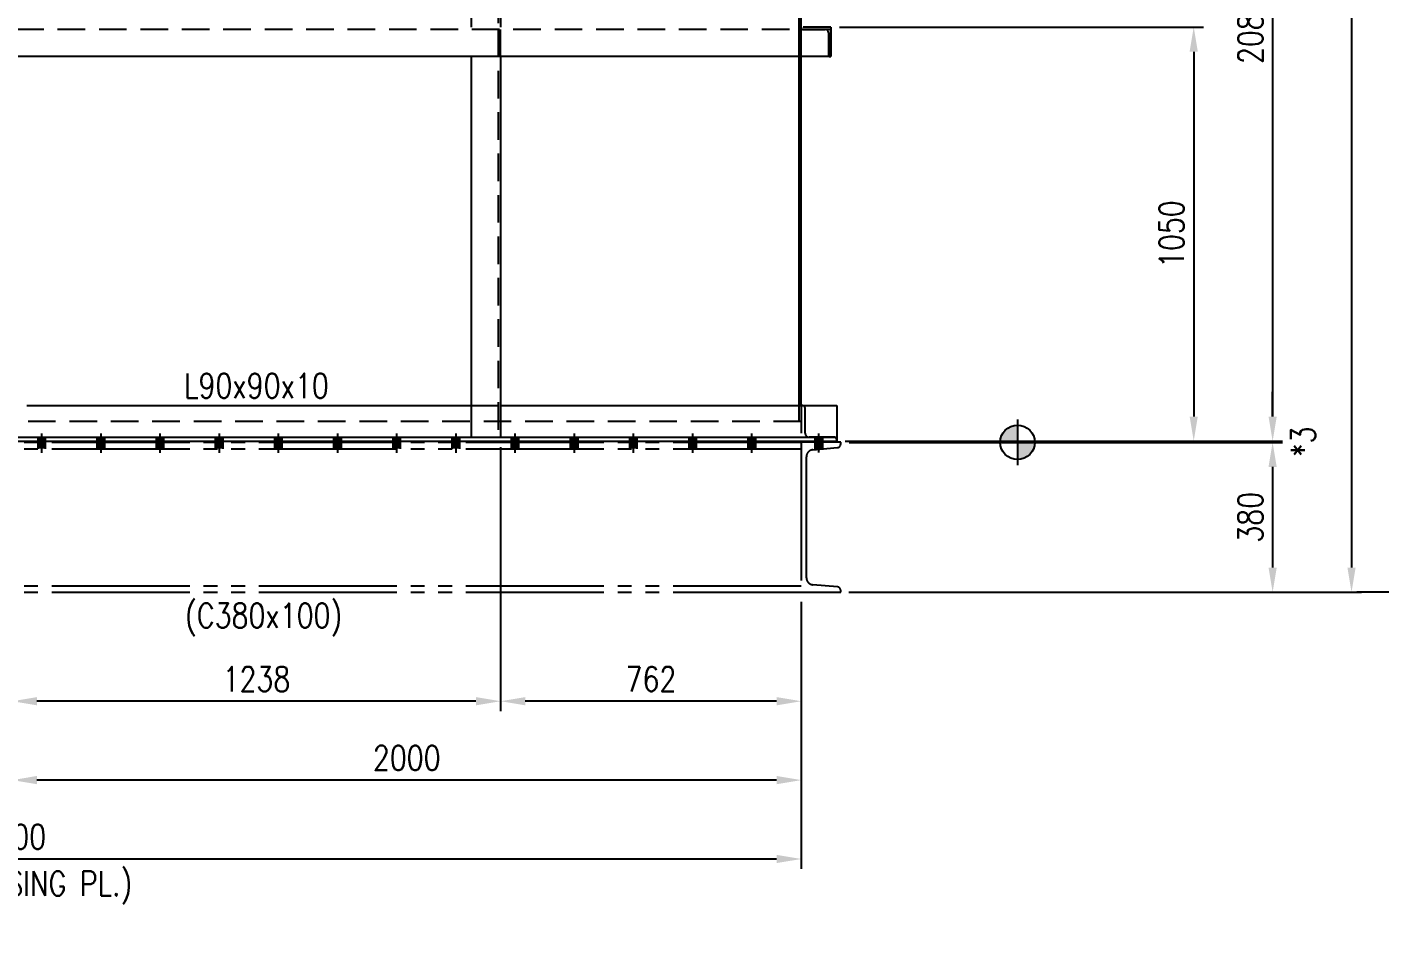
# Model space of a CAD drawing. Header units: millimetres. Extents: x 0 to 134087, y -49114 to 20834.
# Drawn here: x 33742 to 37172, y -42336 to -40009 of the extents above; entities that cross this region are included whole.
import ezdxf

# ---------------------------------------------------------------- set-up
doc = ezdxf.new("R2010")
doc.units = ezdxf.units.MM
doc.header["$LTSCALE"] = 35
for name, pattern in [('JNK-CENTER', [34, 30, -1.5, 1, -1.5]), ('JNK-HIDDEN', [3, 2, -1]), ('JNK-PHANTOM', [15, 10, -1, 1, -1, 1, -1])]:
    doc.linetypes.add(name, pattern=pattern)
for name, color, linetype in [('CEN-R', 1, 'JNK-CENTER'), ('CON-G', 3, 'Continuous'), ('CON-Y', 2, 'Continuous'), ('Dim-W', 7, 'Continuous'), ('HID-Y', 2, 'JNK-HIDDEN'), ('PHA-M', 6, 'JNK-PHANTOM'), ('STL-OBJT', 7, 'Continuous')]:
    doc.layers.add(name, color=color, linetype=linetype)
doc.styles.add('SIMPLEX', font='simplex.shx', dxfattribs={"width": 0.8})
doc.dimstyles.new('DIM25', dxfattribs={"dimscale": 25, "dimtxt": 2.5, "dimasz": 2.5, "dimexe": 1, "dimexo": 1, "dimgap": 1, "dimtad": 1, "dimdec": 1, "dimdsep": 46, "dimtxsty": 'SIMPLEX', "dimcen": 0, "dimclrt": 2, "dimazin": 2, "dimtfac": 1, "dimtdec": 1, "dimtix": 1, "dimtmove": 2, "dimatfit": 0, "dimfxl": 0.18, "dimtolj": 1, "dimtzin": 0, "dimarcsym": 0})

# ---------------------------------------------------------------- blocks, each defined once
blk = doc.blocks.new('*D2397')
at = {"layer": 'DEFPOINTS', "color": 0, "transparency": 16777216}
for p in [(31704.7, -41441.4), (35704.7, -41441.3), (35704.7, -42118.2)]:
    blk.add_point(p, dxfattribs=at)
at = {"layer": 'Dim-W', "color": 0, "lineweight": -2, "transparency": 16777216}
for p, q in [((31704.7, -41466.4), (31704.7, -42143.2)), ((35704.7, -41466.3), (35704.7, -42143.2)), ((31767.2, -42118.2), (35642.2, -42118.2))]:
    blk.add_line(p, q, dxfattribs=at)
at = {"layer": 'Dim-W', "color": 0, "transparency": 16777216}
for points in [[(31767.2, -42107.7), (31767.2, -42128.6), (31704.7, -42118.2)], [(35642.2, -42107.7), (35642.2, -42128.6), (35704.7, -42118.2)]]:
    blk.add_solid(points, dxfattribs=at)
at = {"layer": 'Dim-W', "color": 2, "transparency": 16777216, "char_height": 62.5, "attachment_point": 5, "style": 'SIMPLEX'}
for s, insert in [('\\A1;4000', (33704.7, -42061.9)), ('\\A1;(O/O CASING PL.)', (33704.7, -42190.8))]:
    blk.add_mtext(s, dxfattribs=dict(at, insert=insert))
blk = doc.blocks.new('*D2290')
at = {"layer": 'DEFPOINTS', "color": 0, "transparency": 16777216}
for p in [(34942.7, -41048.7), (35704.7, -41441.7), (34942.7, -41718.2)]:
    blk.add_point(p, dxfattribs=at)
at = {"layer": 'Dim-W', "color": 0, "lineweight": -2, "transparency": 16777216}
for p, q in [((34942.7, -41073.7), (34942.7, -41743.2)), ((35704.7, -41466.7), (35704.7, -41743.2)), ((35642.2, -41718.2), (35005.2, -41718.2))]:
    blk.add_line(p, q, dxfattribs=at)
at = {"layer": 'Dim-W', "color": 0, "transparency": 16777216}
for points in [[(35005.2, -41707.7), (35005.2, -41728.6), (34942.7, -41718.2)], [(35642.2, -41707.7), (35642.2, -41728.6), (35704.7, -41718.2)]]:
    blk.add_solid(points, dxfattribs=at)
at = {"layer": 'Dim-W', "color": 2, "transparency": 16777216, "insert": (35323.7, -41661.9), "char_height": 62.5, "attachment_point": 5, "style": 'SIMPLEX'}
blk.add_mtext('\\A1;762', dxfattribs=at)
blk = doc.blocks.new('*D2291')
at = {"layer": 'DEFPOINTS', "color": 0, "transparency": 16777216}
for p in [(34942.7, -41048.7), (33704.7, -41541.7), (33704.7, -41718.2)]:
    blk.add_point(p, dxfattribs=at)
at = {"layer": 'Dim-W', "color": 0, "lineweight": -2, "transparency": 16777216}
for p, q in [((34942.7, -41073.7), (34942.7, -41743.2)), ((33704.7, -41566.7), (33704.7, -41743.2)), ((34880.2, -41718.2), (33767.2, -41718.2))]:
    blk.add_line(p, q, dxfattribs=at)
at = {"layer": 'Dim-W', "color": 0, "transparency": 16777216}
for points in [[(33767.2, -41707.7), (33767.2, -41728.6), (33704.7, -41718.2)], [(34880.2, -41707.7), (34880.2, -41728.6), (34942.7, -41718.2)]]:
    blk.add_solid(points, dxfattribs=at)
at = {"layer": 'Dim-W', "color": 2, "transparency": 16777216, "insert": (34323.7, -41661.9), "char_height": 62.5, "attachment_point": 5, "style": 'SIMPLEX'}
blk.add_mtext('\\A1;1238', dxfattribs=at)
blk = doc.blocks.new('*D2293')
at = {"layer": 'DEFPOINTS', "color": 0, "transparency": 16777216}
for p in [(35704.7, -41441.7), (33704.7, -41541.7), (33704.7, -41918.2)]:
    blk.add_point(p, dxfattribs=at)
at = {"layer": 'Dim-W', "color": 0, "lineweight": -2, "transparency": 16777216}
for p, q in [((35704.7, -41466.7), (35704.7, -41943.2)), ((33704.7, -41566.7), (33704.7, -41943.2)), ((35642.2, -41918.2), (33767.2, -41918.2))]:
    blk.add_line(p, q, dxfattribs=at)
at = {"layer": 'Dim-W', "color": 0, "transparency": 16777216}
for points in [[(33767.2, -41907.7), (33767.2, -41928.6), (33704.7, -41918.2)], [(35642.2, -41907.7), (35642.2, -41928.6), (35704.7, -41918.2)]]:
    blk.add_solid(points, dxfattribs=at)
at = {"layer": 'Dim-W', "color": 2, "transparency": 16777216, "insert": (34704.7, -41861.9), "char_height": 62.5, "attachment_point": 5, "style": 'SIMPLEX'}
blk.add_mtext('\\A1;2000', dxfattribs=at)
blk = doc.blocks.new('*D2268')
at = {"layer": 'DEFPOINTS', "color": 0, "transparency": 16777216}
for p in [(35777.5, -38974.7), (35791.3, -41058.7), (36899.6, -41058.7)]:
    blk.add_point(p, dxfattribs=at)
at = {"layer": 'Dim-W', "color": 0, "lineweight": -2, "transparency": 16777216}
for p, q in [((35802.5, -38974.7), (36924.6, -38974.7)), ((36899.6, -39037.2), (36899.6, -40996.2)), ((35816.3, -41058.7), (36924.6, -41058.7))]:
    blk.add_line(p, q, dxfattribs=at)
at = {"layer": 'Dim-W', "color": 0, "transparency": 16777216}
for points in [[(36889.2, -39037.2), (36910, -39037.2), (36899.6, -38974.7)], [(36889.2, -40996.2), (36910, -40996.2), (36899.6, -41058.7)]]:
    blk.add_solid(points, dxfattribs=at)
at = {"layer": 'Dim-W', "color": 2, "transparency": 16777216, "insert": (36843.3, -40016.7), "char_height": 62.5, "attachment_point": 5, "rotation": 90, "style": 'SIMPLEX', "bg_fill": 3, "box_fill_scale": 1.1, "bg_fill_color": 256, "bg_fill_true_color": 13158600, "bg_fill_transparency": 0}
blk.add_mtext('\\A1;2084', dxfattribs=at)
blk = doc.blocks.new('*D2269')
at = {"layer": 'DEFPOINTS', "color": 0, "transparency": 16777216}
for p in [(35801.3, -41061.7), (35800, -41441.7), (36899.6, -41441.7)]:
    blk.add_point(p, dxfattribs=at)
at = {"layer": 'Dim-W', "color": 0, "lineweight": -2, "transparency": 16777216}
for p, q in [((35826.3, -41061.7), (36924.6, -41061.7)), ((36899.6, -41124.2), (36899.6, -41379.2)), ((35825, -41441.7), (36924.6, -41441.7))]:
    blk.add_line(p, q, dxfattribs=at)
at = {"layer": 'Dim-W', "color": 0, "transparency": 16777216}
for points in [[(36889.2, -41124.2), (36910, -41124.2), (36899.6, -41061.7)], [(36889.2, -41379.2), (36910, -41379.2), (36899.6, -41441.7)]]:
    blk.add_solid(points, dxfattribs=at)
at = {"layer": 'Dim-W', "color": 2, "transparency": 16777216, "insert": (36843.3, -41251.7), "char_height": 62.5, "attachment_point": 5, "rotation": 90, "style": 'SIMPLEX', "bg_fill": 3, "box_fill_scale": 1.1, "bg_fill_color": 256, "bg_fill_true_color": 13158600, "bg_fill_transparency": 0}
blk.add_mtext('\\A1;380', dxfattribs=at)
blk = doc.blocks.new('FS-MARK')
h = blk.add_hatch(color=256)
edge = h.paths.add_edge_path()
edge.add_arc((0, 0), 1.75, 90, 180)
edge.add_line((-1.75, 0), (0, 0))
edge.add_line((0, 0), (0, 1.75))
h = blk.add_hatch(color=256)
edge = h.paths.add_edge_path()
edge.add_line((0, 0), (0, -1.75))
edge.add_arc((0, 0), 1.75, 270, 360)
edge.add_line((1.75, 0), (0, 0))
for p, q in [((0, 2.33), (0, -2.33)), ((2.33, 0), (-2.33, 0))]:
    blk.add_line(p, q)
blk.add_circle((0, 0), 1.75)
at = {"layer": 'CON-Y', "style": 'SIMPLEX', "width": 0.8}
blk.add_attdef('F.S.', (3.19, 1), '', height=2.5, dxfattribs=at)
blk = doc.blocks.new('*D2272')
at = {"layer": 'DEFPOINTS', "color": 0, "transparency": 16777216}
for p in [(36899.6, -41058.7), (36899.6, -41061.7), (36899.6, -41061.7)]:
    blk.add_point(p, dxfattribs=at)
at = {"layer": 'Dim-W', "color": 0, "lineweight": -2, "transparency": 16777216}
for p, q in [((36899.6, -40996.2), (36899.6, -40933.7)), ((36899.6, -41058.7), (36899.6, -41061.7)), ((36899.6, -41124.2), (36899.6, -41186.7))]:
    blk.add_line(p, q, dxfattribs=at)
at = {"layer": 'Dim-W', "color": 0, "transparency": 16777216}
for points in [[(36889.2, -40996.2), (36910, -40996.2), (36899.6, -41058.7)], [(36889.2, -41124.2), (36910, -41124.2), (36899.6, -41061.7)]]:
    blk.add_solid(points, dxfattribs=at)
at = {"layer": 'Dim-W', "color": 2, "transparency": 16777216, "insert": (36976.8, -41060.2), "char_height": 62.5, "attachment_point": 5, "rotation": 90, "style": 'SIMPLEX', "bg_fill": 3, "box_fill_scale": 1.1, "bg_fill_color": 256, "bg_fill_true_color": 13158600, "bg_fill_transparency": 0}
blk.add_mtext('\\A1;*3', dxfattribs=at)
blk = doc.blocks.new('*D2275')
at = {"layer": 'DEFPOINTS', "color": 0, "transparency": 16777216}
for p in [(35777, -40008.7), (35791.3, -41058.7), (36699.6, -41058.7)]:
    blk.add_point(p, dxfattribs=at)
at = {"layer": 'Dim-W', "color": 0, "lineweight": -2, "transparency": 16777216}
for p, q in [((35802, -40008.7), (36724.6, -40008.7)), ((36699.6, -40071.2), (36699.6, -40996.2)), ((35816.3, -41058.7), (36724.6, -41058.7))]:
    blk.add_line(p, q, dxfattribs=at)
at = {"layer": 'Dim-W', "color": 0, "transparency": 16777216}
for points in [[(36689.2, -40071.2), (36710, -40071.2), (36699.6, -40008.7)], [(36689.2, -40996.2), (36710, -40996.2), (36699.6, -41058.7)]]:
    blk.add_solid(points, dxfattribs=at)
at = {"layer": 'Dim-W', "color": 2, "transparency": 16777216, "insert": (36643.3, -40533.7), "char_height": 62.5, "attachment_point": 5, "rotation": 90, "style": 'SIMPLEX', "bg_fill": 3, "box_fill_scale": 1.1, "bg_fill_color": 256, "bg_fill_true_color": 13158600, "bg_fill_transparency": 0}
blk.add_mtext('\\A1;1050', dxfattribs=at)
blk = doc.blocks.new('*D2279')
at = {"layer": 'DEFPOINTS', "color": 0, "transparency": 16777216}
for p in [(34507.7, -35641.7), (35804.7, -41441.7), (37099.6, -41441.7)]:
    blk.add_point(p, dxfattribs=at)
at = {"layer": 'Dim-W', "color": 0, "lineweight": -2, "transparency": 16777216}
for p, q in [((34532.7, -35641.7), (37124.6, -35641.7)), ((37099.6, -35704.2), (37099.6, -41379.2)), ((35829.7, -41441.7), (37124.6, -41441.7))]:
    blk.add_line(p, q, dxfattribs=at)
at = {"layer": 'Dim-W', "color": 0, "transparency": 16777216}
for points in [[(37089.2, -35704.2), (37110, -35704.2), (37099.6, -35641.7)], [(37089.2, -41379.2), (37110, -41379.2), (37099.6, -41441.7)]]:
    blk.add_solid(points, dxfattribs=at)
at = {"layer": 'Dim-W', "color": 2, "transparency": 16777216, "insert": (37043.3, -38541.7), "char_height": 62.5, "attachment_point": 5, "rotation": 90, "style": 'SIMPLEX', "bg_fill": 3, "box_fill_scale": 1.1, "bg_fill_color": 256, "bg_fill_true_color": 13158600, "bg_fill_transparency": 0}
blk.add_mtext('\\A1;5800', dxfattribs=at)

msp = doc.modelspace()

# ---------------------------------------------------------------- hatches: boundary and pattern name
at = {"layer": 'Dim-W'}
h = msp.add_hatch(color=256, dxfattribs=at)
h.paths.add_polyline_path([(33779.6806, -41048.6754), (33789.1806, -41048.6754), (33789.1806, -41058.6754), (33779.6806, -41058.6754)])
h.paths.add_polyline_path([(33770.1806, -41048.6754), (33779.6806, -41048.6754), (33779.6806, -41058.6754), (33770.1806, -41058.6754)])
h.paths.add_polyline_path([(33779.6806, -41061.6754), (33789.1806, -41061.6754), (33789.1806, -41078.1754), (33779.6806, -41078.1754)])
h.paths.add_polyline_path([(33770.1806, -41061.6754), (33779.6806, -41061.6754), (33779.6806, -41078.1754), (33770.1806, -41078.1754)])
h = msp.add_hatch(color=256, dxfattribs=at)
h.paths.add_polyline_path([(33929.6806, -41048.6754), (33939.1806, -41048.6754), (33939.1806, -41058.6754), (33929.6806, -41058.6754)])
h.paths.add_polyline_path([(33920.1806, -41048.6754), (33929.6806, -41048.6754), (33929.6806, -41058.6754), (33920.1806, -41058.6754)])
h.paths.add_polyline_path([(33929.6806, -41061.6754), (33939.1806, -41061.6754), (33939.1806, -41078.1754), (33929.6806, -41078.1754)])
h.paths.add_polyline_path([(33920.1806, -41061.6754), (33929.6806, -41061.6754), (33929.6806, -41078.1754), (33920.1806, -41078.1754)])
h = msp.add_hatch(color=256, dxfattribs=at)
h.paths.add_polyline_path([(34079.6806, -41048.6754), (34089.1806, -41048.6754), (34089.1806, -41058.6754), (34079.6806, -41058.6754)])
h.paths.add_polyline_path([(34070.1806, -41048.6754), (34079.6806, -41048.6754), (34079.6806, -41058.6754), (34070.1806, -41058.6754)])
h.paths.add_polyline_path([(34079.6806, -41061.6754), (34089.1806, -41061.6754), (34089.1806, -41078.1754), (34079.6806, -41078.1754)])
h.paths.add_polyline_path([(34070.1806, -41061.6754), (34079.6806, -41061.6754), (34079.6806, -41078.1754), (34070.1806, -41078.1754)])
h = msp.add_hatch(color=256, dxfattribs=at)
h.paths.add_polyline_path([(34229.6806, -41048.6754), (34239.1806, -41048.6754), (34239.1806, -41058.6754), (34229.6806, -41058.6754)])
h.paths.add_polyline_path([(34220.1806, -41048.6754), (34229.6806, -41048.6754), (34229.6806, -41058.6754), (34220.1806, -41058.6754)])
h.paths.add_polyline_path([(34229.6806, -41061.6754), (34239.1806, -41061.6754), (34239.1806, -41078.1754), (34229.6806, -41078.1754)])
h.paths.add_polyline_path([(34220.1806, -41061.6754), (34229.6806, -41061.6754), (34229.6806, -41078.1754), (34220.1806, -41078.1754)])
h = msp.add_hatch(color=256, dxfattribs=at)
h.paths.add_polyline_path([(34379.6806, -41048.6754), (34389.1806, -41048.6754), (34389.1806, -41058.6754), (34379.6806, -41058.6754)])
h.paths.add_polyline_path([(34370.1806, -41048.6754), (34379.6806, -41048.6754), (34379.6806, -41058.6754), (34370.1806, -41058.6754)])
h.paths.add_polyline_path([(34379.6806, -41061.6754), (34389.1806, -41061.6754), (34389.1806, -41078.1754), (34379.6806, -41078.1754)])
h.paths.add_polyline_path([(34370.1806, -41061.6754), (34379.6806, -41061.6754), (34379.6806, -41078.1754), (34370.1806, -41078.1754)])
h = msp.add_hatch(color=256, dxfattribs=at)
h.paths.add_polyline_path([(34529.6806, -41048.6754), (34539.1806, -41048.6754), (34539.1806, -41058.6754), (34529.6806, -41058.6754)])
h.paths.add_polyline_path([(34520.1806, -41048.6754), (34529.6806, -41048.6754), (34529.6806, -41058.6754), (34520.1806, -41058.6754)])
h.paths.add_polyline_path([(34529.6806, -41061.6754), (34539.1806, -41061.6754), (34539.1806, -41078.1754), (34529.6806, -41078.1754)])
h.paths.add_polyline_path([(34520.1806, -41061.6754), (34529.6806, -41061.6754), (34529.6806, -41078.1754), (34520.1806, -41078.1754)])
h = msp.add_hatch(color=256, dxfattribs=at)
h.paths.add_polyline_path([(34679.6806, -41048.6754), (34689.1806, -41048.6754), (34689.1806, -41058.6754), (34679.6806, -41058.6754)])
h.paths.add_polyline_path([(34670.1806, -41048.6754), (34679.6806, -41048.6754), (34679.6806, -41058.6754), (34670.1806, -41058.6754)])
h.paths.add_polyline_path([(34679.6806, -41061.6754), (34689.1806, -41061.6754), (34689.1806, -41078.1754), (34679.6806, -41078.1754)])
h.paths.add_polyline_path([(34670.1806, -41061.6754), (34679.6806, -41061.6754), (34679.6806, -41078.1754), (34670.1806, -41078.1754)])
h = msp.add_hatch(color=256, dxfattribs=at)
h.paths.add_polyline_path([(34829.6806, -41048.6754), (34839.1806, -41048.6754), (34839.1806, -41058.6754), (34829.6806, -41058.6754)])
h.paths.add_polyline_path([(34820.1806, -41048.6754), (34829.6806, -41048.6754), (34829.6806, -41058.6754), (34820.1806, -41058.6754)])
h.paths.add_polyline_path([(34829.6806, -41061.6754), (34839.1806, -41061.6754), (34839.1806, -41078.1754), (34829.6806, -41078.1754)])
h.paths.add_polyline_path([(34820.1806, -41061.6754), (34829.6806, -41061.6754), (34829.6806, -41078.1754), (34820.1806, -41078.1754)])
h = msp.add_hatch(color=256, dxfattribs=at)
h.paths.add_polyline_path([(34979.6806, -41048.6754), (34989.1806, -41048.6754), (34989.1806, -41058.6754), (34979.6806, -41058.6754)])
h.paths.add_polyline_path([(34970.1806, -41048.6754), (34979.6806, -41048.6754), (34979.6806, -41058.6754), (34970.1806, -41058.6754)])
h.paths.add_polyline_path([(34979.6806, -41061.6754), (34989.1806, -41061.6754), (34989.1806, -41078.1754), (34979.6806, -41078.1754)])
h.paths.add_polyline_path([(34970.1806, -41061.6754), (34979.6806, -41061.6754), (34979.6806, -41078.1754), (34970.1806, -41078.1754)])
h = msp.add_hatch(color=256, dxfattribs=at)
h.paths.add_polyline_path([(35129.6806, -41048.6754), (35139.1806, -41048.6754), (35139.1806, -41058.6754), (35129.6806, -41058.6754)])
h.paths.add_polyline_path([(35120.1806, -41048.6754), (35129.6806, -41048.6754), (35129.6806, -41058.6754), (35120.1806, -41058.6754)])
h.paths.add_polyline_path([(35129.6806, -41061.6754), (35139.1806, -41061.6754), (35139.1806, -41078.1754), (35129.6806, -41078.1754)])
h.paths.add_polyline_path([(35120.1806, -41061.6754), (35129.6806, -41061.6754), (35129.6806, -41078.1754), (35120.1806, -41078.1754)])
h = msp.add_hatch(color=256, dxfattribs=at)
h.paths.add_polyline_path([(35279.6806, -41048.6754), (35289.1806, -41048.6754), (35289.1806, -41058.6754), (35279.6806, -41058.6754)])
h.paths.add_polyline_path([(35270.1806, -41048.6754), (35279.6806, -41048.6754), (35279.6806, -41058.6754), (35270.1806, -41058.6754)])
h.paths.add_polyline_path([(35279.6806, -41061.6754), (35289.1806, -41061.6754), (35289.1806, -41078.1754), (35279.6806, -41078.1754)])
h.paths.add_polyline_path([(35270.1806, -41061.6754), (35279.6806, -41061.6754), (35279.6806, -41078.1754), (35270.1806, -41078.1754)])
h = msp.add_hatch(color=256, dxfattribs=at)
h.paths.add_polyline_path([(35429.6806, -41048.6754), (35439.1806, -41048.6754), (35439.1806, -41058.6754), (35429.6806, -41058.6754)])
h.paths.add_polyline_path([(35420.1806, -41048.6754), (35429.6806, -41048.6754), (35429.6806, -41058.6754), (35420.1806, -41058.6754)])
h.paths.add_polyline_path([(35429.6806, -41061.6754), (35439.1806, -41061.6754), (35439.1806, -41078.1754), (35429.6806, -41078.1754)])
h.paths.add_polyline_path([(35420.1806, -41061.6754), (35429.6806, -41061.6754), (35429.6806, -41078.1754), (35420.1806, -41078.1754)])
h = msp.add_hatch(color=256, dxfattribs=at)
h.paths.add_polyline_path([(35579.6806, -41048.6754), (35589.1806, -41048.6754), (35589.1806, -41058.6754), (35579.6806, -41058.6754)])
h.paths.add_polyline_path([(35570.1806, -41048.6754), (35579.6806, -41048.6754), (35579.6806, -41058.6754), (35570.1806, -41058.6754)])
h.paths.add_polyline_path([(35579.6806, -41061.6754), (35589.1806, -41061.6754), (35589.1806, -41078.1754), (35579.6806, -41078.1754)])
h.paths.add_polyline_path([(35570.1806, -41061.6754), (35579.6806, -41061.6754), (35579.6806, -41078.1754), (35570.1806, -41078.1754)])
h = msp.add_hatch(color=256, dxfattribs=at)
h.paths.add_polyline_path([(35749.6806, -41048.6754), (35759.1806, -41048.6754), (35759.1806, -41058.6754), (35749.6806, -41058.6754)])
h.paths.add_polyline_path([(35740.1806, -41048.6754), (35749.6806, -41048.6754), (35749.6806, -41058.6754), (35740.1806, -41058.6754)])
h.paths.add_polyline_path([(35749.6806, -41061.6754), (35759.1806, -41061.6754), (35759.1806, -41078.3504), (35749.6806, -41079.1815)])
h.paths.add_polyline_path([(35740.1806, -41061.6754), (35749.6806, -41061.6754), (35749.6806, -41079.1815), (35740.1806, -41080.0127)])

# ---------------------------------------------------------------- linework, layer by layer
at = {"layer": 'CEN-R'}
for p, q in [((33779.6806, -41088.1754), (33779.6806, -41039.6754)), ((33929.6806, -41088.1754), (33929.6806, -41039.6754)), ((34079.6806, -41088.1754), (34079.6806, -41039.6754)), ((34229.6806, -41088.1754), (34229.6806, -41039.6754)), ((34379.6806, -41088.1754), (34379.6806, -41039.6754)), ((34529.6806, -41088.1754), (34529.6806, -41039.6754)), ((34679.6806, -41088.1754), (34679.6806, -41039.6754)), ((34829.6806, -41088.1754), (34829.6806, -41039.6754)), ((34979.6806, -41088.1754), (34979.6806, -41039.6754)), ((35129.6806, -41088.1754), (35129.6806, -41039.6754)), ((35279.6806, -41088.1754), (35279.6806, -41039.6754)), ((35429.6806, -41088.1754), (35429.6806, -41039.6754)), ((35579.6806, -41088.1754), (35579.6806, -41039.6754)), ((35749.6806, -41087.6754), (35749.6806, -41039.6754))]:
    msp.add_line(p, q, dxfattribs=at)
at = {"layer": 'CON-G'}
for p, q in [((34867.6806, -38983.6754), (34867.6806, -40008.6754)), ((34942.6806, -38983.6754), (34942.6806, -40008.6754)), ((35704.6806, -40968.6754), (35704.6806, -39009.6754)), ((35699.6806, -40968.6754), (35699.6806, -39049.6754)), ((34867.6806, -40083.6754), (34867.6806, -41048.6754)), ((34942.6806, -40083.6754), (34942.6806, -41048.6754)), ((33741.6806, -40968.6754), (34867.6806, -40968.6754)), ((34942.6806, -40968.6754), (35794.6806, -40968.6754)), ((35794.6806, -40968.6754), (35794.6806, -41058.6754)), ((31614.6806, -41048.6754), (35794.6806, -41048.6754)), ((31614.6806, -41058.6754), (35794.6806, -41058.6754))]:
    msp.add_line(p, q, dxfattribs=at)
at = {"layer": 'HID-Y'}
for p, q in [((34936.6806, -38983.6754), (34936.6806, -40008.6754)), ((34936.6806, -40014.6754), (34936.6806, -41048.6754)), ((34942.6806, -40083.6754), (34942.6806, -40014.6754)), ((35699.6806, -40083.6754), (35699.6806, -40008.6754)), ((35704.6806, -40083.6754), (35704.6806, -40008.6754)), ((34867.6806, -40968.6754), (34942.6806, -40968.6754)), ((35699.6806, -41008.6754), (35699.6806, -40968.6754)), ((35704.6806, -41008.6754), (31704.6806, -41008.6754)), ((33770.1806, -41058.6754), (33770.1806, -41048.6754)), ((33789.1806, -41058.6754), (33789.1806, -41048.6754)), ((33920.1806, -41058.6754), (33920.1806, -41048.6754)), ((33939.1806, -41058.6754), (33939.1806, -41048.6754)), ((34070.1806, -41058.6754), (34070.1806, -41048.6754)), ((34089.1806, -41058.6754), (34089.1806, -41048.6754)), ((34220.1806, -41058.6754), (34220.1806, -41048.6754)), ((34239.1806, -41058.6754), (34239.1806, -41048.6754)), ((34370.1806, -41058.6754), (34370.1806, -41048.6754)), ((34389.1806, -41058.6754), (34389.1806, -41048.6754)), ((34520.1806, -41058.6754), (34520.1806, -41048.6754)), ((34539.1806, -41058.6754), (34539.1806, -41048.6754)), ((34670.1806, -41058.6754), (34670.1806, -41048.6754)), ((34689.1806, -41058.6754), (34689.1806, -41048.6754)), ((34820.1806, -41058.6754), (34820.1806, -41048.6754)), ((34839.1806, -41058.6754), (34839.1806, -41048.6754)), ((34970.1806, -41058.6754), (34970.1806, -41048.6754)), ((34989.1806, -41058.6754), (34989.1806, -41048.6754)), ((35120.1806, -41058.6754), (35120.1806, -41048.6754)), ((35139.1806, -41058.6754), (35139.1806, -41048.6754)), ((35270.1806, -41058.6754), (35270.1806, -41048.6754)), ((35289.1806, -41058.6754), (35289.1806, -41048.6754)), ((35420.1806, -41058.6754), (35420.1806, -41048.6754)), ((35439.1806, -41058.6754), (35439.1806, -41048.6754)), ((35570.1806, -41058.6754), (35570.1806, -41048.6754)), ((35589.1806, -41058.6754), (35589.1806, -41048.6754)), ((35740.1806, -41058.6754), (35740.1806, -41048.6754)), ((35759.1806, -41058.6754), (35759.1806, -41048.6754)), ((33770.1806, -41078.1754), (33770.1806, -41061.6754)), ((33789.1806, -41078.1754), (33789.1806, -41061.6754)), ((33920.1806, -41078.1754), (33920.1806, -41061.6754)), ((33939.1806, -41078.1754), (33939.1806, -41061.6754)), ((34070.1806, -41078.1754), (34070.1806, -41061.6754)), ((34089.1806, -41078.1754), (34089.1806, -41061.6754)), ((34220.1806, -41078.1754), (34220.1806, -41061.6754)), ((34239.1806, -41078.1754), (34239.1806, -41061.6754)), ((34370.1806, -41078.1754), (34370.1806, -41061.6754)), ((34389.1806, -41078.1754), (34389.1806, -41061.6754)), ((34520.1806, -41078.1754), (34520.1806, -41061.6754)), ((34539.1806, -41078.1754), (34539.1806, -41061.6754)), ((34670.1806, -41078.1754), (34670.1806, -41061.6754)), ((34689.1806, -41078.1754), (34689.1806, -41061.6754)), ((34820.1806, -41078.1754), (34820.1806, -41061.6754)), ((34839.1806, -41078.1754), (34839.1806, -41061.6754)), ((34970.1806, -41078.1754), (34970.1806, -41061.6754)), ((34989.1806, -41078.1754), (34989.1806, -41061.6754)), ((35120.1806, -41078.1754), (35120.1806, -41061.6754)), ((35139.1806, -41078.1754), (35139.1806, -41061.6754)), ((35270.1806, -41078.1754), (35270.1806, -41061.6754)), ((35289.1806, -41078.1754), (35289.1806, -41061.6754)), ((35420.1806, -41078.1754), (35420.1806, -41061.6754)), ((35439.1806, -41078.1754), (35439.1806, -41061.6754)), ((35570.1806, -41078.1754), (35570.1806, -41061.6754)), ((35589.1806, -41078.1754), (35589.1806, -41061.6754)), ((35740.1806, -41080.0127), (35740.1806, -41061.6754)), ((35759.1806, -41078.3504), (35759.1806, -41061.6754))]:
    msp.add_line(p, q, dxfattribs=at)
msp.add_lwpolyline([(35704.6806, -41058.6754), (35794.6806, -41058.6754), (35794.6806, -41055.6754, 0.414213562), (35787.6806, -41048.6754), (35724.6806, -41048.6754, -0.414213562), (35714.6806, -41038.6754), (35714.6806, -40975.6754, 0.414213562), (35707.6806, -40968.6754), (35704.6806, -40968.6754)], format="xyb", close=True, dxfattribs=at)
at = {"layer": 'PHA-M'}
for p, q in [((31704.6806, -41061.6754), (35704.6806, -41061.6754)), ((31704.6806, -41078.1754), (35704.6806, -41078.1754)), ((31704.6806, -41425.1754), (35704.6806, -41425.1754)), ((31704.6806, -41441.6754), (35704.6806, -41441.6754))]:
    msp.add_line(p, q, dxfattribs=at)
msp.add_lwpolyline([(35704.6806, -41061.6754), (35704.6806, -41441.6754), (35804.6806, -41441.6754), (35804.6806, -41437.2281, 0.388878732), (35796.465, -41428.2624), (35734.1118, -41422.8072, -0.388878732), (35717.6806, -41404.8757), (35717.6806, -41098.4751, -0.388878732), (35734.1118, -41080.5436), (35796.465, -41075.0884, 0.388878732), (35804.6806, -41066.1227), (35804.6806, -41061.6754)], format="xyb", close=True, dxfattribs=at)
at = {"layer": 'STL-OBJT'}
msp.add_line((37849.3843, -41441.6754), (37113.3103, -41441.6754), dxfattribs=at)

# ---------------------------------------------------------------- texts
at = {"layer": 'CON-Y', "style": 'SIMPLEX', "width": 0.8}
for s, p in [('L90x90x10', (34140.5079, -40949.3688)), ('(C380x100)', (34142.7539, -41532.0484))]:
    msp.add_text(s, height=62.5, dxfattribs=at).set_placement(p)

# ---------------------------------------------------------------- dimensions: what is measured, and where the dimension line sits
at = {"layer": 'Dim-W'}
for base, p1, p2, picture, middle in [((33704.6806, -41718.16), (34942.6806, -41048.6754), (33704.6806, -41541.6754), '*D2291', (34323.6806, -41661.91)), ((34942.6806, -41718.16), (35704.6806, -41441.6754), (34942.6806, -41048.6754), '*D2290', (35323.6806, -41661.91)), ((33704.6806, -41918.16), (35704.6806, -41441.6754), (33704.6806, -41541.6754), '*D2293', (34704.6806, -41861.91))]:
    dim = msp.add_linear_dim(base=base, p1=p1, p2=p2, angle=180, dimstyle='DIM25', override={"dimtix": 0}, dxfattribs=at)
    dim.commit()
    dim.dimension.update_dxf_attribs({"geometry": picture, "text_midpoint": middle})
dim = msp.add_linear_dim(base=(35704.6806, -42118.16), p1=(31704.6806, -41441.4197), p2=(35704.6806, -41441.2886), text='<>\\X(O/O CASING PL.)', dimstyle='DIM25', dxfattribs=at)
dim.commit()
dim.dimension.update_dxf_attribs({"geometry": '*D2397', "text_midpoint": (33704.6806, -42118.16)})

# ---------------------------------------------------------------- next in the draw order: dimensions: what is measured, and where the dimension line sits
dim = msp.add_linear_dim(base=(36899.5885, -41058.6754), p1=(35777.5419, -38974.6754), p2=(35791.346, -41058.6754), angle=90, dimstyle='DIM25', override={"dimdec": 0, "dimtdec": 0, "dimtix": 0, "dimtmove": 0, "dimatfit": 2, "dimtfill": 1}, dxfattribs=at)
dim.commit()
dim.dimension.update_dxf_attribs({"geometry": '*D2268', "text_midpoint": (36843.3385, -40016.6754)})

# ---------------------------------------------------------------- next in the draw order: dimensions: what is measured, and where the dimension line sits
dim = msp.add_linear_dim(base=(36899.5885, -41441.6754), p1=(35801.346, -41061.6754), p2=(35799.9972, -41441.6754), angle=90, dimstyle='DIM25', override={"dimdec": 0, "dimtdec": 0, "dimtix": 0, "dimatfit": 2, "dimtfill": 1}, dxfattribs=at)
dim.commit()
dim.dimension.update_dxf_attribs({"geometry": '*D2269', "text_midpoint": (36843.3385, -41251.6754)})

# ---------------------------------------------------------------- next in the draw order: block references
at = {"layer": 'STL-OBJT', "xscale": 25, "yscale": 25, "zscale": 25}
msp.add_blockref('FS-MARK', (36252.8939, -41061.6754), dxfattribs=at)

# ---------------------------------------------------------------- next in the draw order: dimensions: what is measured, and where the dimension line sits
at = {"layer": 'Dim-W'}
dim = msp.add_linear_dim(base=(36899.5885, -41061.6754), p1=(36899.5885, -41058.6754), p2=(36899.5885, -41061.6754), angle=90, text='*<>', dimstyle='DIM25', override={"dimdec": 3, "dimtdec": 3, "dimtix": 0, "dimatfit": 2, "dimtfill": 1}, dxfattribs=at)
dim.commit()
dim.dimension.update_dxf_attribs({"geometry": '*D2272', "text_midpoint": (36976.8139, -41060.1754), "dimtype": 160})

# ---------------------------------------------------------------- next in the draw order: dimensions: what is measured, and where the dimension line sits
dim = msp.add_linear_dim(base=(36699.5885, -41058.6754), p1=(35776.9944, -40008.6754), p2=(35791.346, -41058.6754), angle=90, dimstyle='DIM25', override={"dimdec": 0, "dimtdec": 0, "dimtix": 0, "dimatfit": 2, "dimtfill": 1}, dxfattribs=at)
dim.commit()
dim.dimension.update_dxf_attribs({"geometry": '*D2275', "text_midpoint": (36643.3385, -40533.6754)})

# ---------------------------------------------------------------- next in the draw order: linework, layer by layer
at = {"layer": 'CON-G'}
for p, q in [((35779.6806, -40008.6754), (35779.6806, -40083.6754)), ((35779.6806, -40083.6754), (31629.6806, -40083.6754))]:
    msp.add_line(p, q, dxfattribs=at)
at = {"layer": 'HID-Y'}
msp.add_line((35779.6806, -40014.6754), (31629.6806, -40014.6754), dxfattribs=at)
msp.add_lwpolyline([(35779.6806, -40008.6754), (35704.6806, -40008.6754), (35704.6806, -40010.6754, 0.414213562), (35708.6806, -40014.6754), (35765.1806, -40014.6754, -0.414213562), (35773.6806, -40023.1754), (35773.6806, -40079.6754, 0.414213562), (35777.6806, -40083.6754), (35779.6806, -40083.6754)], format="xyb", close=True, dxfattribs=at)

# ---------------------------------------------------------------- next in the draw order: dimensions: what is measured, and where the dimension line sits
at = {"layer": 'Dim-W'}
dim = msp.add_linear_dim(base=(37099.5885, -41441.6754), p1=(34507.6806, -35641.6754), p2=(35804.6806, -41441.6754), angle=90, dimstyle='DIM25', override={"dimdec": 3, "dimtdec": 3, "dimtix": 0, "dimtmove": 0, "dimatfit": 2, "dimtfill": 1}, dxfattribs=at)
dim.commit()
dim.dimension.update_dxf_attribs({"geometry": '*D2279', "text_midpoint": (37099.5885, -38541.6754), "dimtype": 160})

doc.saveas('drawing.dxf')
